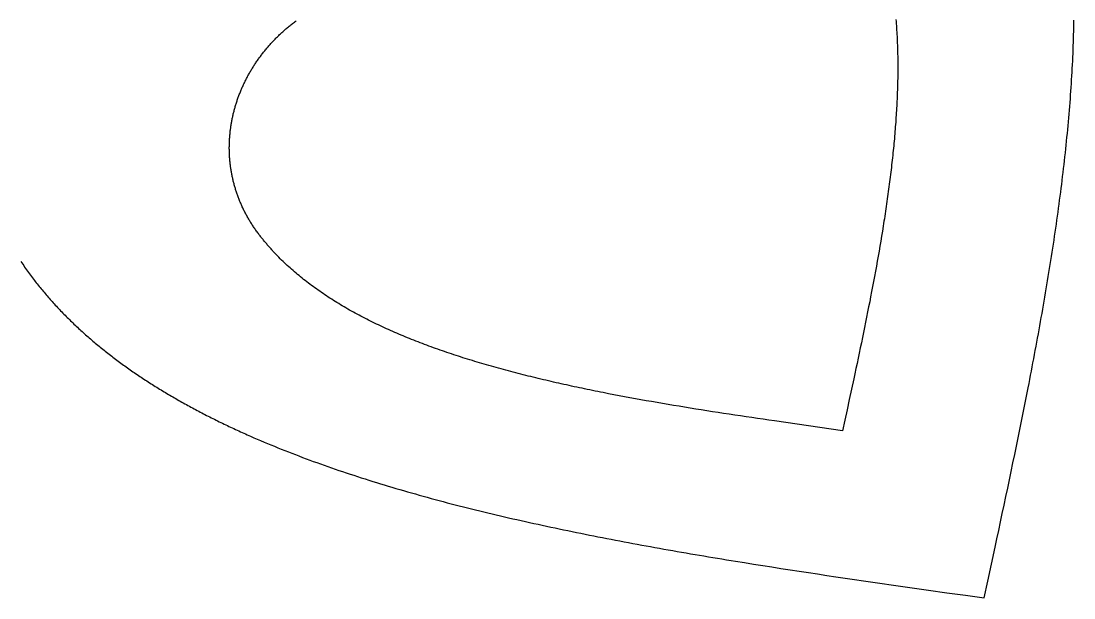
# Model space of a CAD drawing. Extents: x 1245 to 1830, y 1052 to 1456.
# Drawn here: x 1722.52 to 1753.31, y 1052.49 to 1069.38 of the extents above; entities that cross this region are included whole.
import ezdxf

# ---------------------------------------------------------------- set-up
doc = ezdxf.new("R2010")
doc.units = 0
doc.layers.add('color#3f3f3fff', color=1, linetype='CONTINUOUS')

msp = doc.modelspace()

# ---------------------------------------------------------------- linework, layer by layer
at = {"layer": 'color#3f3f3fff'}
for points in [[(1722.514, 1062.341), (1722.54, 1062.3), (1722.567, 1062.259), (1722.594, 1062.219), (1722.621, 1062.178), (1722.649, 1062.138), (1722.677, 1062.098), (1722.705, 1062.058), (1722.734, 1062.018), (1722.763, 1061.978), (1722.792, 1061.938), (1722.821, 1061.898), (1722.851, 1061.859), (1722.879, 1061.823), (1722.906, 1061.788), (1722.934, 1061.752), (1722.962, 1061.717), (1722.99, 1061.682), (1723.018, 1061.646), (1723.046, 1061.611), (1723.074, 1061.576), (1723.103, 1061.542), (1723.132, 1061.507), (1723.161, 1061.472), (1723.19, 1061.438), (1723.219, 1061.403), (1723.248, 1061.369), (1723.278, 1061.335), (1723.307, 1061.3), (1723.337, 1061.266), (1723.367, 1061.232), (1723.397, 1061.198), (1723.428, 1061.165), (1723.458, 1061.131), (1723.489, 1061.097), (1723.519, 1061.064), (1723.55, 1061.031), (1723.581, 1060.997), (1723.612, 1060.964), (1723.644, 1060.931), (1723.675, 1060.898), (1723.707, 1060.865), (1723.739, 1060.832), (1723.771, 1060.8), (1723.803, 1060.767), (1723.835, 1060.735), (1723.867, 1060.702), (1723.9, 1060.67), (1723.933, 1060.638), (1723.966, 1060.606), (1723.998, 1060.574), (1724.032, 1060.542), (1724.065, 1060.51), (1724.098, 1060.478), (1724.132, 1060.446), (1724.166, 1060.415), (1724.199, 1060.383), (1724.233, 1060.352), (1724.268, 1060.321), (1724.302, 1060.29), (1724.336, 1060.258), (1724.371, 1060.227), (1724.406, 1060.196), (1724.441, 1060.166), (1724.476, 1060.135), (1724.511, 1060.104), (1724.546, 1060.074), (1724.581, 1060.043), (1724.617, 1060.013), (1724.653, 1059.983), (1724.689, 1059.953), (1724.725, 1059.922), (1724.761, 1059.892), (1724.797, 1059.863), (1724.834, 1059.833), (1724.87, 1059.803), (1724.907, 1059.773), (1724.944, 1059.744), (1724.981, 1059.714), (1725.018, 1059.685), (1725.055, 1059.656), (1725.092, 1059.627), (1725.13, 1059.597), (1725.168, 1059.568), (1725.205, 1059.539), (1725.243, 1059.511), (1725.281, 1059.482), (1725.32, 1059.453), (1725.358, 1059.425), (1725.397, 1059.396), (1725.435, 1059.368), (1725.474, 1059.339), (1725.513, 1059.311), (1725.552, 1059.283), (1725.591, 1059.255), (1725.63, 1059.227), (1725.67, 1059.199), (1725.709, 1059.171), (1725.749, 1059.144), (1725.789, 1059.116), (1725.829, 1059.088), (1725.869, 1059.061), (1725.909, 1059.034), (1725.949, 1059.006), (1725.99, 1058.979), (1726.03, 1058.952), (1726.071, 1058.925), (1726.112, 1058.898), (1726.153, 1058.871), (1726.194, 1058.844), (1726.235, 1058.818), (1726.277, 1058.791), (1726.318, 1058.764), (1726.36, 1058.738), (1726.402, 1058.712), (1726.444, 1058.685), (1726.486, 1058.659), (1726.528, 1058.633), (1726.57, 1058.607), (1726.613, 1058.581), (1726.655, 1058.555), (1726.698, 1058.529), (1726.741, 1058.503), (1726.783, 1058.478), (1726.826, 1058.452), (1726.87, 1058.427), (1726.913, 1058.401), (1726.956, 1058.376), (1727, 1058.351), (1727.043, 1058.326), (1727.087, 1058.3), (1727.131, 1058.275), (1727.175, 1058.25), (1727.219, 1058.226), (1727.263, 1058.201), (1727.308, 1058.176), (1727.352, 1058.151), (1727.397, 1058.127), (1727.442, 1058.102), (1727.487, 1058.078), (1727.532, 1058.054), (1727.577, 1058.03), (1727.622, 1058.005), (1727.667, 1057.981), (1727.713, 1057.957), (1727.758, 1057.933), (1727.804, 1057.909), (1727.85, 1057.886), (1727.896, 1057.862), (1727.942, 1057.838), (1727.988, 1057.815), (1728.034, 1057.791), (1728.08, 1057.768), (1728.127, 1057.744), (1728.174, 1057.721), (1728.22, 1057.698), (1728.267, 1057.675), (1728.314, 1057.652), (1728.361, 1057.629), (1728.408, 1057.606), (1728.456, 1057.583), (1728.503, 1057.56), (1728.551, 1057.538), (1728.598, 1057.515), (1728.646, 1057.493), (1728.694, 1057.47), (1728.742, 1057.448), (1728.79, 1057.425), (1728.838, 1057.403), (1728.886, 1057.381), (1728.935, 1057.359), (1728.983, 1057.337), (1729.032, 1057.315), (1729.081, 1057.293), (1729.13, 1057.271), (1729.179, 1057.249), (1729.228, 1057.228), (1729.326, 1057.184), (1729.425, 1057.142), (1729.524, 1057.099), (1729.624, 1057.057), (1729.724, 1057.015), (1729.825, 1056.973), (1729.926, 1056.931), (1730.027, 1056.89), (1730.129, 1056.849), (1730.231, 1056.808), (1730.334, 1056.768), (1730.437, 1056.727), (1730.54, 1056.687), (1730.644, 1056.648), (1730.749, 1056.608), (1730.853, 1056.569), (1730.958, 1056.53), (1731.064, 1056.491), (1731.169, 1056.453), (1731.276, 1056.415), (1731.382, 1056.377), (1731.489, 1056.339), (1731.597, 1056.302), (1731.704, 1056.264), (1731.812, 1056.227), (1731.921, 1056.191), (1732.03, 1056.154), (1732.139, 1056.118), (1732.248, 1056.082), (1732.358, 1056.046), (1732.468, 1056.01), (1732.579, 1055.975), (1732.69, 1055.94), (1732.801, 1055.905), (1732.913, 1055.87), (1733.025, 1055.836), (1733.137, 1055.802), (1733.25, 1055.768), (1733.363, 1055.734), (1733.477, 1055.7), (1733.59, 1055.667), (1733.704, 1055.634), (1733.819, 1055.601), (1733.933, 1055.568), (1734.048, 1055.536), (1734.164, 1055.503), (1734.279, 1055.471), (1734.395, 1055.439), (1734.512, 1055.407), (1734.628, 1055.376), (1734.745, 1055.345), (1734.862, 1055.313), (1734.98, 1055.282), (1735.097, 1055.252), (1735.216, 1055.221), (1735.334, 1055.191), (1735.453, 1055.161), (1735.572, 1055.131), (1735.691, 1055.101), (1735.81, 1055.071), (1735.93, 1055.042), (1736.05, 1055.013), (1736.171, 1054.983), (1736.291, 1054.955), (1736.412, 1054.926), (1736.534, 1054.897), (1736.655, 1054.869), (1736.777, 1054.841), (1736.899, 1054.813), (1737.021, 1054.785), (1737.144, 1054.757), (1737.266, 1054.73), (1737.389, 1054.702), (1737.513, 1054.675), (1737.636, 1054.648), (1737.76, 1054.621), (1737.884, 1054.594), (1738.008, 1054.568), (1738.133, 1054.541), (1738.258, 1054.515), (1738.383, 1054.489), (1738.508, 1054.463), (1738.633, 1054.437), (1738.759, 1054.411), (1738.885, 1054.386), (1739.011, 1054.36), (1739.137, 1054.335), (1739.264, 1054.31), (1739.39, 1054.285), (1739.517, 1054.26), (1739.644, 1054.235), (1739.772, 1054.211), (1739.899, 1054.186), (1740.027, 1054.162), (1740.155, 1054.138), (1740.283, 1054.114), (1740.412, 1054.09), (1740.54, 1054.066), (1740.669, 1054.042), (1740.798, 1054.019), (1740.927, 1053.995), (1741.056, 1053.972), (1741.186, 1053.949), (1741.316, 1053.925), (1741.445, 1053.902), (1741.575, 1053.88), (1741.705, 1053.857), (1741.836, 1053.834), (1741.966, 1053.811), (1742.097, 1053.789), (1742.228, 1053.767), (1742.359, 1053.744), (1742.49, 1053.722), (1742.621, 1053.7), (1742.753, 1053.678), (1742.884, 1053.656), (1743.016, 1053.634), (1743.148, 1053.613), (1743.28, 1053.591), (1743.412, 1053.57), (1743.677, 1053.527), (1743.942, 1053.484), (1744.207, 1053.442), (1744.474, 1053.4), (1744.74, 1053.359), (1745.007, 1053.317), (1745.275, 1053.276), (1745.542, 1053.236), (1745.811, 1053.195), (1746.079, 1053.155), (1746.348, 1053.115), (1746.618, 1053.075), (1746.887, 1053.035), (1747.157, 1052.996), (1747.427, 1052.957), (1747.697, 1052.917), (1747.968, 1052.878), (1748.239, 1052.84), (1748.509, 1052.801), (1748.781, 1052.762), (1749.052, 1052.723), (1749.595, 1052.646), (1750.138, 1052.57), (1750.681, 1052.493), (1750.788, 1052.988), (1750.895, 1053.483), (1751.002, 1053.977), (1751.055, 1054.224), (1751.109, 1054.471), (1751.162, 1054.718), (1751.214, 1054.965), (1751.267, 1055.212), (1751.319, 1055.458), (1751.371, 1055.705), (1751.423, 1055.951), (1751.475, 1056.197), (1751.526, 1056.443), (1751.577, 1056.689), (1751.628, 1056.934), (1751.678, 1057.179), (1751.728, 1057.424), (1751.777, 1057.669), (1751.826, 1057.914), (1751.875, 1058.158), (1751.923, 1058.402), (1751.971, 1058.645), (1751.995, 1058.767), (1752.018, 1058.889), (1752.042, 1059.01), (1752.065, 1059.131), (1752.088, 1059.253), (1752.111, 1059.374), (1752.134, 1059.495), (1752.157, 1059.616), (1752.179, 1059.737), (1752.202, 1059.858), (1752.224, 1059.979), (1752.246, 1060.1), (1752.268, 1060.22), (1752.29, 1060.341), (1752.312, 1060.461), (1752.333, 1060.581), (1752.355, 1060.702), (1752.376, 1060.822), (1752.397, 1060.942), (1752.418, 1061.062), (1752.438, 1061.181), (1752.459, 1061.301), (1752.479, 1061.42), (1752.499, 1061.54), (1752.519, 1061.659), (1752.539, 1061.778), (1752.559, 1061.897), (1752.578, 1062.016), (1752.597, 1062.135), (1752.616, 1062.254), (1752.635, 1062.372), (1752.653, 1062.491), (1752.672, 1062.609), (1752.69, 1062.727), (1752.708, 1062.845), (1752.726, 1062.963), (1752.743, 1063.081), (1752.761, 1063.198), (1752.778, 1063.316), (1752.795, 1063.433), (1752.811, 1063.55), (1752.828, 1063.667), (1752.844, 1063.784), (1752.86, 1063.901), (1752.876, 1064.017), (1752.891, 1064.134), (1752.907, 1064.25), (1752.922, 1064.366), (1752.936, 1064.482), (1752.951, 1064.598), (1752.965, 1064.714), (1752.979, 1064.829), (1752.993, 1064.945), (1753.007, 1065.06), (1753.02, 1065.175), (1753.033, 1065.29), (1753.046, 1065.404), (1753.058, 1065.519), (1753.07, 1065.633), (1753.082, 1065.747), (1753.094, 1065.861), (1753.106, 1065.975), (1753.117, 1066.089), (1753.128, 1066.202), (1753.138, 1066.315), (1753.148, 1066.428), (1753.158, 1066.541), (1753.168, 1066.654), (1753.177, 1066.766), (1753.187, 1066.879), (1753.195, 1066.991), (1753.204, 1067.103), (1753.212, 1067.215), (1753.22, 1067.326), (1753.228, 1067.437), (1753.235, 1067.549), (1753.242, 1067.66), (1753.249, 1067.77), (1753.255, 1067.881), (1753.261, 1067.991), (1753.267, 1068.101), (1753.272, 1068.211), (1753.277, 1068.321), (1753.282, 1068.43), (1753.286, 1068.54), (1753.29, 1068.649), (1753.294, 1068.758), (1753.297, 1068.866), (1753.3, 1068.975), (1753.303, 1069.083), (1753.305, 1069.191), (1753.307, 1069.299), (1753.309, 1069.406)], [(1748.1, 1069.424), (1748.106, 1069.362), (1748.11, 1069.3), (1748.115, 1069.238), (1748.119, 1069.175), (1748.124, 1069.113), (1748.128, 1069.05), (1748.131, 1068.987), (1748.135, 1068.924), (1748.138, 1068.86), (1748.141, 1068.797), (1748.143, 1068.733), (1748.146, 1068.67), (1748.148, 1068.606), (1748.15, 1068.542), (1748.152, 1068.478), (1748.153, 1068.413), (1748.154, 1068.349), (1748.155, 1068.284), (1748.156, 1068.219), (1748.157, 1068.154), (1748.157, 1068.089), (1748.157, 1068.024), (1748.157, 1067.959), (1748.157, 1067.893), (1748.156, 1067.827), (1748.155, 1067.762), (1748.154, 1067.696), (1748.153, 1067.63), (1748.151, 1067.563), (1748.15, 1067.497), (1748.148, 1067.431), (1748.146, 1067.364), (1748.144, 1067.297), (1748.141, 1067.23), (1748.138, 1067.163), (1748.136, 1067.096), (1748.132, 1067.029), (1748.129, 1066.961), (1748.126, 1066.894), (1748.122, 1066.826), (1748.118, 1066.758), (1748.114, 1066.69), (1748.11, 1066.622), (1748.105, 1066.554), (1748.101, 1066.486), (1748.096, 1066.418), (1748.091, 1066.349), (1748.085, 1066.28), (1748.08, 1066.212), (1748.074, 1066.143), (1748.069, 1066.074), (1748.063, 1066.005), (1748.057, 1065.935), (1748.05, 1065.866), (1748.044, 1065.797), (1748.037, 1065.727), (1748.03, 1065.657), (1748.023, 1065.588), (1748.016, 1065.518), (1748.009, 1065.448), (1748.001, 1065.378), (1747.994, 1065.307), (1747.986, 1065.237), (1747.978, 1065.167), (1747.97, 1065.096), (1747.961, 1065.025), (1747.953, 1064.955), (1747.944, 1064.884), (1747.936, 1064.813), (1747.927, 1064.742), (1747.918, 1064.671), (1747.908, 1064.6), (1747.899, 1064.528), (1747.889, 1064.457), (1747.88, 1064.385), (1747.87, 1064.314), (1747.86, 1064.242), (1747.85, 1064.17), (1747.84, 1064.098), (1747.829, 1064.026), (1747.819, 1063.954), (1747.808, 1063.882), (1747.797, 1063.81), (1747.787, 1063.738), (1747.775, 1063.665), (1747.764, 1063.593), (1747.753, 1063.52), (1747.742, 1063.448), (1747.73, 1063.375), (1747.707, 1063.229), (1747.683, 1063.083), (1747.658, 1062.937), (1747.634, 1062.791), (1747.608, 1062.644), (1747.583, 1062.497), (1747.557, 1062.349), (1747.53, 1062.202), (1747.503, 1062.054), (1747.476, 1061.906), (1747.448, 1061.758), (1747.42, 1061.609), (1747.392, 1061.46), (1747.363, 1061.311), (1747.335, 1061.162), (1747.305, 1061.013), (1747.276, 1060.863), (1747.246, 1060.713), (1747.216, 1060.563), (1747.185, 1060.413), (1747.155, 1060.263), (1747.124, 1060.113), (1747.093, 1059.962), (1747.062, 1059.811), (1747.03, 1059.66), (1746.999, 1059.51), (1746.967, 1059.359), (1746.935, 1059.207), (1746.903, 1059.056), (1746.87, 1058.905), (1746.806, 1058.602), (1746.74, 1058.299), (1746.675, 1057.996), (1746.609, 1057.692), (1746.543, 1057.389), (1745.877, 1057.483), (1745.544, 1057.53), (1745.211, 1057.577), (1744.879, 1057.625), (1744.548, 1057.673), (1744.382, 1057.697), (1744.216, 1057.721), (1744.051, 1057.746), (1743.886, 1057.77), (1743.721, 1057.795), (1743.556, 1057.819), (1743.392, 1057.844), (1743.227, 1057.869), (1743.063, 1057.894), (1742.9, 1057.92), (1742.736, 1057.945), (1742.573, 1057.971), (1742.41, 1057.997), (1742.247, 1058.023), (1742.085, 1058.049), (1741.923, 1058.075), (1741.761, 1058.102), (1741.6, 1058.129), (1741.439, 1058.156), (1741.279, 1058.184), (1741.118, 1058.211), (1740.959, 1058.239), (1740.799, 1058.267), (1740.64, 1058.296), (1740.482, 1058.324), (1740.324, 1058.353), (1740.166, 1058.383), (1740.009, 1058.412), (1739.853, 1058.442), (1739.696, 1058.472), (1739.541, 1058.503), (1739.463, 1058.518), (1739.386, 1058.534), (1739.308, 1058.549), (1739.231, 1058.565), (1739.154, 1058.581), (1739.077, 1058.597), (1739, 1058.613), (1738.924, 1058.629), (1738.847, 1058.645), (1738.771, 1058.661), (1738.695, 1058.677), (1738.619, 1058.694), (1738.543, 1058.71), (1738.467, 1058.727), (1738.391, 1058.744), (1738.316, 1058.76), (1738.241, 1058.777), (1738.165, 1058.794), (1738.091, 1058.811), (1738.016, 1058.829), (1737.941, 1058.846), (1737.867, 1058.863), (1737.792, 1058.881), (1737.718, 1058.898), (1737.644, 1058.916), (1737.57, 1058.934), (1737.496, 1058.952), (1737.423, 1058.97), (1737.35, 1058.988), (1737.277, 1059.006), (1737.204, 1059.025), (1737.131, 1059.043), (1737.058, 1059.062), (1736.986, 1059.081), (1736.913, 1059.099), (1736.841, 1059.118), (1736.77, 1059.138), (1736.698, 1059.157), (1736.626, 1059.176), (1736.555, 1059.196), (1736.484, 1059.215), (1736.413, 1059.235), (1736.342, 1059.255), (1736.272, 1059.275), (1736.201, 1059.295), (1736.131, 1059.315), (1736.061, 1059.335), (1735.992, 1059.356), (1735.922, 1059.376), (1735.853, 1059.397), (1735.784, 1059.418), (1735.715, 1059.439), (1735.646, 1059.46), (1735.578, 1059.481), (1735.509, 1059.503), (1735.441, 1059.524), (1735.373, 1059.546), (1735.306, 1059.568), (1735.238, 1059.59), (1735.171, 1059.612), (1735.104, 1059.634), (1735.037, 1059.657), (1734.971, 1059.679), (1734.905, 1059.702), (1734.839, 1059.725), (1734.773, 1059.748), (1734.707, 1059.771), (1734.642, 1059.794), (1734.577, 1059.817), (1734.512, 1059.841), (1734.447, 1059.865), (1734.383, 1059.889), (1734.319, 1059.913), (1734.255, 1059.937), (1734.191, 1059.961), (1734.127, 1059.986), (1734.064, 1060.01), (1734.001, 1060.035), (1733.939, 1060.06), (1733.876, 1060.085), (1733.814, 1060.111), (1733.752, 1060.136), (1733.69, 1060.162), (1733.629, 1060.188), (1733.568, 1060.214), (1733.507, 1060.24), (1733.446, 1060.266), (1733.386, 1060.292), (1733.326, 1060.319), (1733.266, 1060.346), (1733.206, 1060.373), (1733.147, 1060.4), (1733.088, 1060.427), (1733.029, 1060.455), (1732.971, 1060.483), (1732.912, 1060.51), (1732.854, 1060.539), (1732.797, 1060.567), (1732.739, 1060.595), (1732.682, 1060.624), (1732.625, 1060.653), (1732.569, 1060.681), (1732.513, 1060.711), (1732.457, 1060.74), (1732.401, 1060.769), (1732.346, 1060.799), (1732.29, 1060.829), (1732.236, 1060.859), (1732.181, 1060.889), (1732.127, 1060.92), (1732.073, 1060.95), (1732.019, 1060.981), (1731.966, 1061.012), (1731.913, 1061.044), (1731.86, 1061.075), (1731.808, 1061.107), (1731.756, 1061.138), (1731.704, 1061.17), (1731.653, 1061.203), (1731.602, 1061.235), (1731.551, 1061.268), (1731.5, 1061.3), (1731.45, 1061.333), (1731.4, 1061.367), (1731.351, 1061.4), (1731.301, 1061.434), (1731.252, 1061.468), (1731.204, 1061.502), (1731.155, 1061.536), (1731.107, 1061.57), (1731.06, 1061.605), (1731.013, 1061.64), (1730.966, 1061.675), (1730.919, 1061.71), (1730.873, 1061.746), (1730.827, 1061.782), (1730.781, 1061.818), (1730.736, 1061.854), (1730.691, 1061.89), (1730.646, 1061.927), (1730.602, 1061.964), (1730.558, 1062.001), (1730.515, 1062.038), (1730.471, 1062.076), (1730.429, 1062.113), (1730.386, 1062.151), (1730.344, 1062.189), (1730.302, 1062.228), (1730.261, 1062.267), (1730.22, 1062.305), (1730.179, 1062.345), (1730.138, 1062.384), (1730.098, 1062.423), (1730.059, 1062.463), (1730.02, 1062.503), (1729.981, 1062.544), (1729.961, 1062.564), (1729.942, 1062.584), (1729.923, 1062.604), (1729.904, 1062.625), (1729.885, 1062.645), (1729.866, 1062.666), (1729.847, 1062.686), (1729.829, 1062.707), (1729.81, 1062.728), (1729.792, 1062.749), (1729.773, 1062.769), (1729.755, 1062.79), (1729.737, 1062.811), (1729.719, 1062.832), (1729.701, 1062.853), (1729.683, 1062.875), (1729.665, 1062.896), (1729.647, 1062.917), (1729.63, 1062.938), (1729.612, 1062.96), (1729.595, 1062.981), (1729.577, 1063.003), (1729.56, 1063.024), (1729.543, 1063.046), (1729.526, 1063.067), (1729.509, 1063.089), (1729.492, 1063.111), (1729.475, 1063.133), (1729.457, 1063.157), (1729.439, 1063.181), (1729.421, 1063.206), (1729.403, 1063.23), (1729.386, 1063.255), (1729.368, 1063.279), (1729.351, 1063.304), (1729.334, 1063.329), (1729.317, 1063.354), (1729.301, 1063.378), (1729.285, 1063.403), (1729.268, 1063.428), (1729.252, 1063.453), (1729.237, 1063.479), (1729.221, 1063.504), (1729.206, 1063.529), (1729.191, 1063.554), (1729.176, 1063.58), (1729.161, 1063.605), (1729.146, 1063.631), (1729.132, 1063.656), (1729.118, 1063.682), (1729.104, 1063.708), (1729.09, 1063.734), (1729.077, 1063.759), (1729.063, 1063.785), (1729.05, 1063.811), (1729.037, 1063.837), (1729.024, 1063.863), (1729.012, 1063.889), (1728.999, 1063.915), (1728.987, 1063.942), (1728.975, 1063.968), (1728.963, 1063.994), (1728.952, 1064.021), (1728.94, 1064.047), (1728.929, 1064.073), (1728.918, 1064.1), (1728.907, 1064.126), (1728.897, 1064.153), (1728.886, 1064.18), (1728.876, 1064.206), (1728.866, 1064.233), (1728.856, 1064.26), (1728.847, 1064.287), (1728.837, 1064.313), (1728.828, 1064.34), (1728.819, 1064.367), (1728.81, 1064.394), (1728.801, 1064.421), (1728.793, 1064.448), (1728.785, 1064.475), (1728.777, 1064.502), (1728.769, 1064.53), (1728.761, 1064.557), (1728.753, 1064.584), (1728.746, 1064.611), (1728.739, 1064.639), (1728.732, 1064.666), (1728.725, 1064.693), (1728.719, 1064.721), (1728.712, 1064.748), (1728.706, 1064.775), (1728.7, 1064.803), (1728.694, 1064.83), (1728.689, 1064.858), (1728.683, 1064.885), (1728.678, 1064.913), (1728.673, 1064.94), (1728.668, 1064.968), (1728.664, 1064.996), (1728.659, 1065.023), (1728.655, 1065.051), (1728.651, 1065.078), (1728.647, 1065.106), (1728.643, 1065.134), (1728.64, 1065.162), (1728.636, 1065.189), (1728.633, 1065.217), (1728.63, 1065.245), (1728.627, 1065.273), (1728.625, 1065.3), (1728.622, 1065.328), (1728.62, 1065.356), (1728.618, 1065.384), (1728.616, 1065.412), (1728.615, 1065.439), (1728.613, 1065.467), (1728.612, 1065.495), (1728.611, 1065.523), (1728.61, 1065.551), (1728.609, 1065.579), (1728.609, 1065.607), (1728.608, 1065.634), (1728.608, 1065.662), (1728.608, 1065.69), (1728.609, 1065.718), (1728.609, 1065.746), (1728.609, 1065.774), (1728.61, 1065.802), (1728.611, 1065.829), (1728.612, 1065.857), (1728.614, 1065.885), (1728.615, 1065.913), (1728.617, 1065.941), (1728.619, 1065.969), (1728.621, 1065.997), (1728.623, 1066.024), (1728.625, 1066.052), (1728.628, 1066.08), (1728.631, 1066.108), (1728.634, 1066.136), (1728.637, 1066.163), (1728.64, 1066.191), (1728.644, 1066.219), (1728.648, 1066.246), (1728.651, 1066.274), (1728.655, 1066.302), (1728.66, 1066.33), (1728.664, 1066.357), (1728.669, 1066.385), (1728.674, 1066.412), (1728.678, 1066.44), (1728.684, 1066.468), (1728.689, 1066.495), (1728.694, 1066.523), (1728.7, 1066.55), (1728.706, 1066.578), (1728.712, 1066.605), (1728.718, 1066.633), (1728.725, 1066.66), (1728.731, 1066.687), (1728.738, 1066.715), (1728.745, 1066.742), (1728.752, 1066.769), (1728.759, 1066.796), (1728.767, 1066.824), (1728.775, 1066.851), (1728.782, 1066.878), (1728.79, 1066.905), (1728.799, 1066.932), (1728.807, 1066.959), (1728.816, 1066.986), (1728.824, 1067.013), (1728.833, 1067.04), (1728.842, 1067.067), (1728.851, 1067.094), (1728.861, 1067.121), (1728.87, 1067.148), (1728.88, 1067.174), (1728.89, 1067.201), (1728.9, 1067.228), (1728.911, 1067.254), (1728.921, 1067.281), (1728.932, 1067.307), (1728.943, 1067.334), (1728.954, 1067.36), (1728.965, 1067.387), (1728.976, 1067.413), (1728.988, 1067.439), (1728.999, 1067.465), (1729.011, 1067.492), (1729.023, 1067.518), (1729.036, 1067.544), (1729.048, 1067.57), (1729.061, 1067.596), (1729.073, 1067.622), (1729.086, 1067.647), (1729.099, 1067.673), (1729.113, 1067.699), (1729.126, 1067.725), (1729.14, 1067.75), (1729.153, 1067.776), (1729.167, 1067.801), (1729.181, 1067.827), (1729.196, 1067.852), (1729.21, 1067.877), (1729.225, 1067.903), (1729.24, 1067.928), (1729.255, 1067.953), (1729.27, 1067.978), (1729.285, 1068.003), (1729.301, 1068.028), (1729.316, 1068.053), (1729.332, 1068.077), (1729.348, 1068.102), (1729.364, 1068.127), (1729.381, 1068.151), (1729.397, 1068.176), (1729.414, 1068.2), (1729.431, 1068.224), (1729.448, 1068.249), (1729.465, 1068.273), (1729.482, 1068.297), (1729.5, 1068.321), (1729.517, 1068.345), (1729.535, 1068.369), (1729.553, 1068.393), (1729.571, 1068.416), (1729.59, 1068.44), (1729.608, 1068.463), (1729.627, 1068.487), (1729.646, 1068.51), (1729.665, 1068.534), (1729.684, 1068.557), (1729.703, 1068.58), (1729.723, 1068.603), (1729.743, 1068.626), (1729.763, 1068.649), (1729.783, 1068.671), (1729.803, 1068.694), (1729.823, 1068.717), (1729.844, 1068.739), (1729.864, 1068.762), (1729.885, 1068.784), (1729.906, 1068.806), (1729.927, 1068.828), (1729.949, 1068.85), (1729.97, 1068.872), (1729.992, 1068.894), (1730.014, 1068.916), (1730.036, 1068.937), (1730.058, 1068.959), (1730.08, 1068.98), (1730.103, 1069.001), (1730.125, 1069.023), (1730.148, 1069.044), (1730.171, 1069.065), (1730.194, 1069.086), (1730.218, 1069.106), (1730.241, 1069.127), (1730.265, 1069.148), (1730.288, 1069.168), (1730.312, 1069.189), (1730.336, 1069.209), (1730.361, 1069.229), (1730.385, 1069.249), (1730.41, 1069.269), (1730.434, 1069.289), (1730.459, 1069.308), (1730.484, 1069.328), (1730.51, 1069.347), (1730.535, 1069.367), (1730.561, 1069.386)]]:
    msp.add_lwpolyline(points, dxfattribs=at)

doc.saveas('drawing.dxf')
